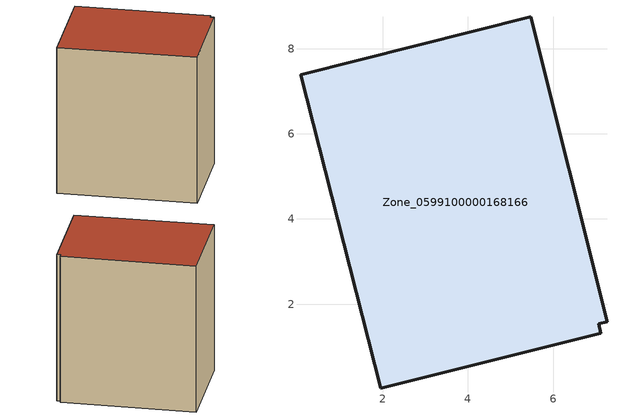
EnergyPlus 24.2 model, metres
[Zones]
Zone_0599100000168166
 floor ground (C_G): 1.95,0.02 0.07,7.39 5.48,8.75 7.27,1.58 7.07,1.53 7.12,1.32 z0
 wall outside (C_F): 0.07,7.39 1.95,0.02 7.12,1.32 7.07,1.53 7.27,1.58 5.48,8.75 0.07,7.39 z0:8.51
 roof outside (C_R): 5.48,8.75 0.07,7.39 1.95,0.02 7.12,1.32 7.07,1.53 7.27,1.58 z8.51
[BUILDING]
Pand.0599100000168166: North Axis=0; Terrain=City; Loads Convergence Tolerance Value=0.04; Temperature Convergence Tolerance Value=0.4; Solar Distribution=FullExterior; Maximum Number of Warmup Days=25; Minimum Number of Warmup Days=1
[Site:Location]
Rotterdam.The.Hague.AP_ZH_NLD Design_Conditions: Latitude=51.96; Longitude=4.45; Time Zone=1; Elevation=-4.5
[SITE:GROUNDTEMPERATURE:BUILDINGSURFACE]
18, 18, 18, 18, 18, 18, 18, 18, 18, 18, 18, 18
[MATERIAL] Thermal Absorptance=0.9; Solar Absorptance=0.7; Visible Absorptance=0.7
Name | Roughness | Thickness | Conductivity | Density | Specific Heat
G.TC.1975-1991 | MediumSmooth | 0.15 | 0.288461 | 540 | 1210
F.TC.1975-1991 | Rough | 0.3 | 0.230769 | 1920 | 840
R.TC.1975-1991 | MediumRough | 0.2 | 0.153846 | 1500 | 1000
[CONSTRUCTION]
C_G: G.TC.1975-1991
C_F: F.TC.1975-1991
C_R: R.TC.1975-1991
[ZONE]
Zone_0599100000168166: Type=1; Multiplier=1; Ceiling Height=Autocalculate; Volume=Autocalculate; Floor Area=autocalculate; Part of Total Floor Area=Yes
[ZONEINFILTRATION:DESIGNFLOWRATE]
Infil_Zone_0599100000168166: Zone or ZoneList or Space or SpaceList=Zone_0599100000168166; Schedule=AlwaysOn; Design Flow Rate Calculation Method=Flow/Area; Flow Rate per Floor Area=0.003; Constant Term Coefficient=1; Temperature Term Coefficient=0; Velocity Term Coefficient=0; Velocity Squared Term Coefficient=0
[HVACTEMPLATE:ZONE:IDEALLOADSAIRSYSTEM]
Zone_0599100000168166: Maximum Heating Supply Air Temperature=50; Minimum Cooling Supply Air Temperature=13; Maximum Heating Supply Air Humidity Ratio=0.0156; Minimum Cooling Supply Air Humidity Ratio=0.0077; Heating Limit=NoLimit; Cooling Limit=NoLimit; Dehumidification Control Type=ConstantSensibleHeatRatio; Cooling Sensible Heat Ratio=0.7; Dehumidification Setpoint=60; Humidification Control Type=None; Humidification Setpoint=30; Outdoor Air Method=None; Outdoor Air Flow Rate per Person=0.00944; Outdoor Air Flow Rate per Zone Floor Area=0; Outdoor Air Flow Rate per Zone=0; Demand Controlled Ventilation Type=None; Outdoor Air Economizer Type=NoEconomizer; Heat Recovery Type=None; Sensible Heat Recovery Effectiveness=0.7; Latent Heat Recovery Effectiveness=0.65
[ZONECONTROL:THERMOSTAT]
ThermostatControl_Zone_0599100000168166: Zone or ZoneList=Zone_0599100000168166; Control Type Schedule=DualSetpointControlType; Control 1=Thermostat_Zone_0599100000168166; Temperature Difference Between Cutout And Setpoint=0
[THERMOSTATSETPOINT:DUALSETPOINT]
Thermostat_Zone_0599100000168166: Heating Setpoint Temperature Schedule=HeatingSetpoint_Zone_0599100000168166; Cooling Setpoint Temperature Schedule=CoolingSetpoint_Zone_0599100000168166
[SCHEDULE:COMPACT]
HeatingSetpoint_Zone_0599100000168166: Through: 12/31, For: AllDays, Until: 24:00, 21
CoolingSetpoint_Zone_0599100000168166: Through: 12/31, For: AllDays, Until: 24:00, 24
DualSetpointControlType: Through: 12/31, For: AllDays, Until: 24:00, 4
AlwaysOn: Through: 12/31, For: AllDays, Until: 24:00, 1
